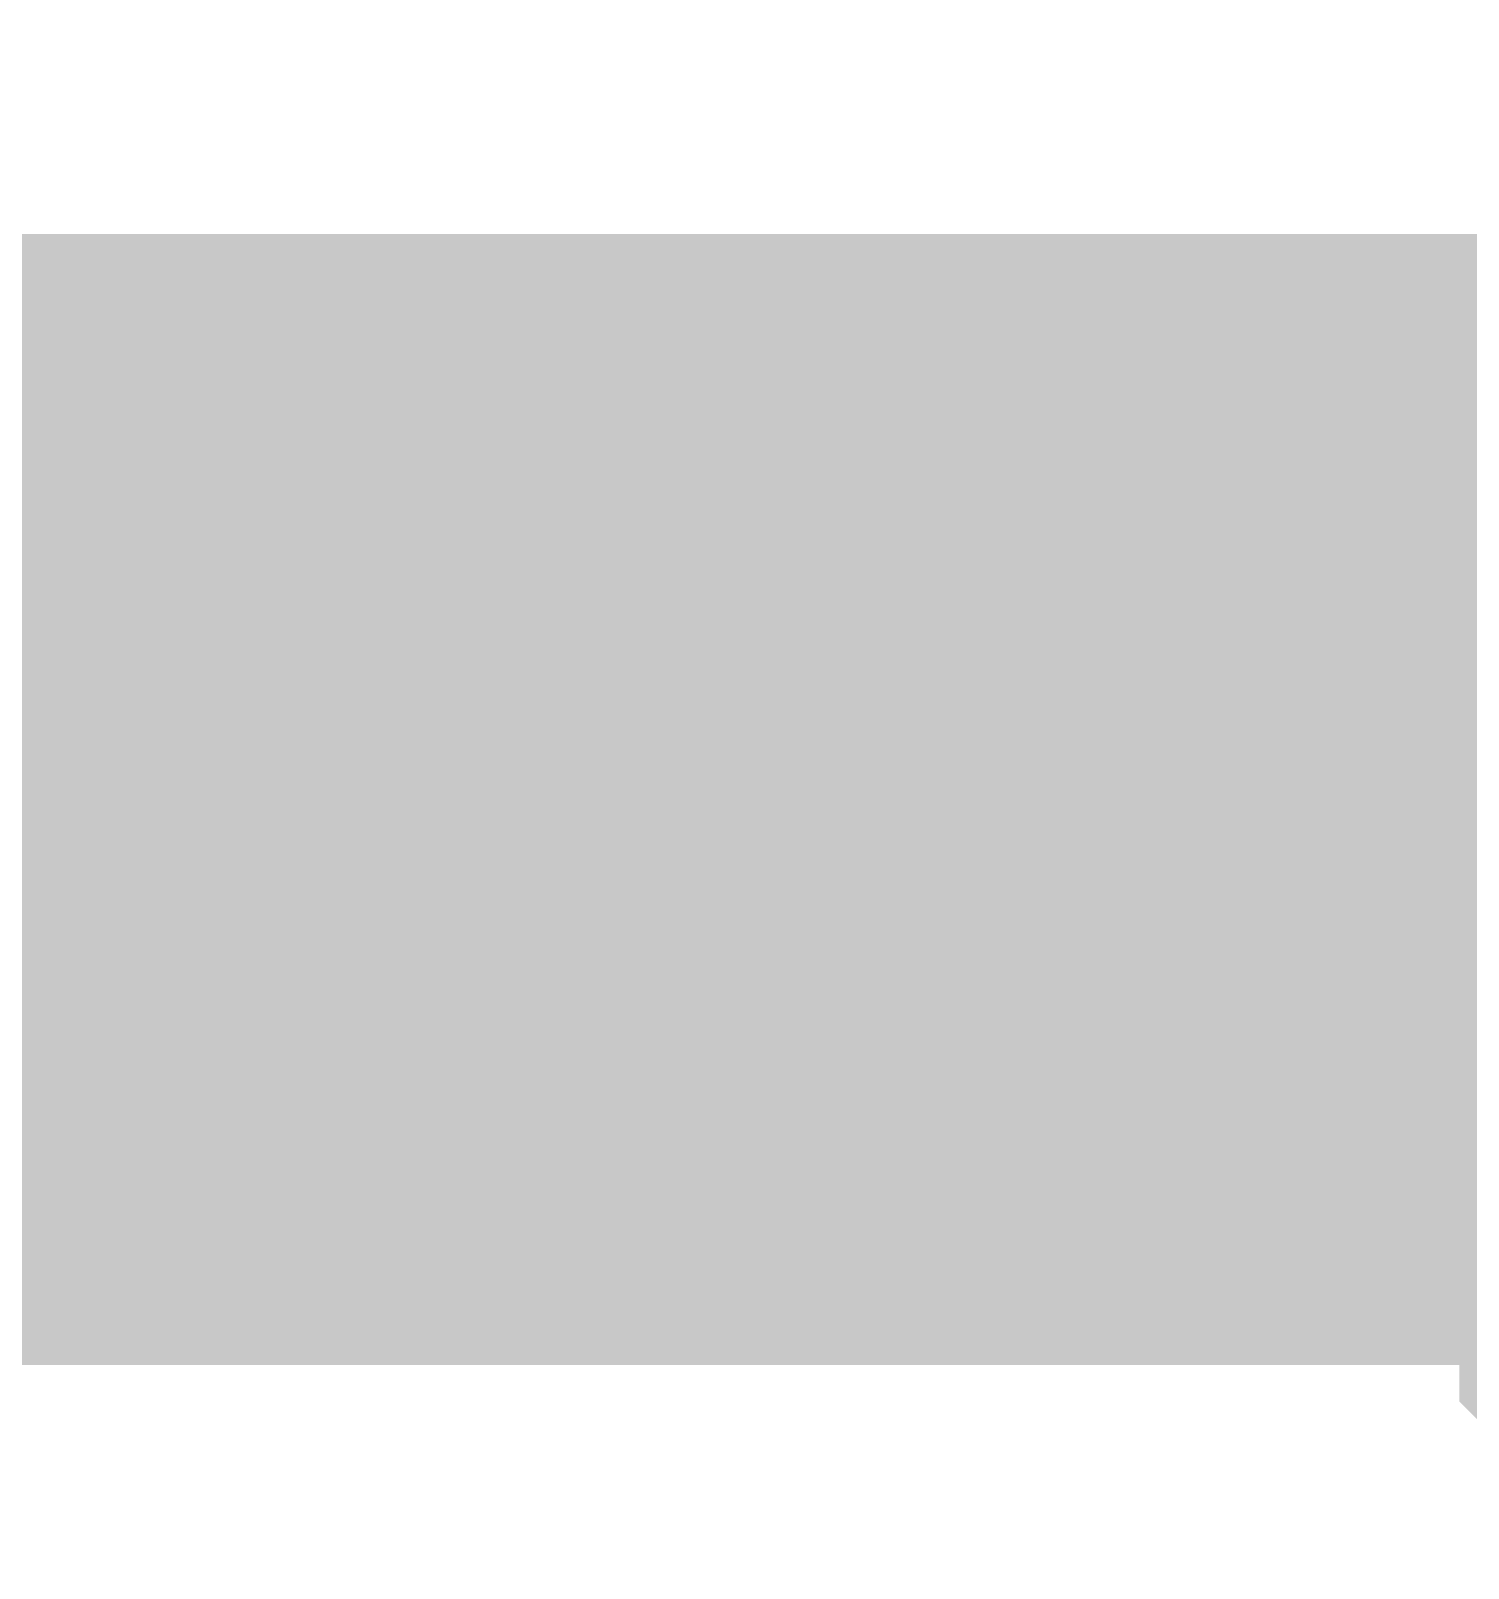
# Model space of a CAD drawing. Header units: inches. Extents: x 0 to 841, y 0 to 594.
# Drawn here: x 428.229 to 429.182, y 551.986 to 553.005 of the extents above; entities that cross this region are included whole.
import ezdxf

# ---------------------------------------------------------------- set-up
doc = ezdxf.new("R2010")
doc.units = ezdxf.units.IN
doc.layers.add('Sheet', color=255, linetype='Continuous')

msp = doc.modelspace()

# ---------------------------------------------------------------- linework, layer by layer
at = {"layer": 'Sheet'}
for points in [[(429.2585, 552.4955, 0.2997, 0.2997, 0), (429.2585, 552.5404, 0.2997, 0.2997, 0), (429.2585, 552.5628, 0.2997, 0.2997, 0), (429.2585, 552.6078, 0.2997, 0.2997, 0), (429.281, 552.6527, 0.2997, 0.2997, 0), (429.281, 552.6751, 0.2997, 0.2997, 0), (429.3035, 552.7201, 0.2997, 0.2997, 0), (429.3035, 552.7425, 0.2997, 0.2997, 0), (429.3259, 552.7874, 0.2997, 0.2997, 0), (429.3259, 552.8099, 0.2997, 0.2997, 0), (429.3484, 552.8548, 0.2997, 0.2997, 0)], [(429.2585, 552.4955, 0.2997, 0.2997, 0), (429.2585, 552.5404, 0.2997, 0.2997, 0), (429.2585, 552.5628, 0.2997, 0.2997, 0), (429.2585, 552.6078, 0.2997, 0.2997, 0), (429.281, 552.6527, 0.2997, 0.2997, 0), (429.281, 552.6751, 0.2997, 0.2997, 0), (429.3035, 552.7201, 0.2997, 0.2997, 0), (429.3035, 552.7425, 0.2997, 0.2997, 0), (429.3259, 552.7874, 0.2997, 0.2997, 0), (429.3259, 552.8099, 0.2997, 0.2997, 0), (429.3484, 552.8548, 0.2997, 0.2997, 0)], [(445.0015, 552.4955, 0.7493, 0.7493, 0), (429.9997, 552.4955, 0.7493, 0.7493, 0), (412.505, 552.4955, 0.7493, 0.7493, 0), (412.505, 552.4955, 0.7493, 0.7493, 0), (405.0041, 552.4955, 0.7493, 0.7493, 0), (405.0041, 552.4955, 0.7493, 0.7493, 0)], [(429.3484, 552.1361, 0.2997, 0.2997, 0), (429.3259, 552.1586, 0.2997, 0.2997, 0), (429.3259, 552.2035, 0.2997, 0.2997, 0), (429.3035, 552.226, 0.2997, 0.2997, 0), (429.3035, 552.2709, 0.2997, 0.2997, 0), (429.281, 552.2933, 0.2997, 0.2997, 0), (429.281, 552.3382, 0.2997, 0.2997, 0), (429.2585, 552.3832, 0.2997, 0.2997, 0), (429.2585, 552.4056, 0.2997, 0.2997, 0), (429.2585, 552.4505, 0.2997, 0.2997, 0), (429.2585, 552.4955, 0.2997, 0.2997, 0)], [(429.2585, 552.4955, 0.2997, 0.2997, 0), (429.2585, 552.4955, 0.2997, 0.2997, 0)], [(429.3484, 552.1361, 0.2997, 0.2997, 0), (429.3259, 552.1586, 0.2997, 0.2997, 0), (429.3259, 552.2035, 0.2997, 0.2997, 0), (429.3035, 552.226, 0.2997, 0.2997, 0), (429.3035, 552.2709, 0.2997, 0.2997, 0), (429.281, 552.2933, 0.2997, 0.2997, 0), (429.281, 552.3382, 0.2997, 0.2997, 0), (429.2585, 552.3832, 0.2997, 0.2997, 0), (429.2585, 552.4056, 0.2997, 0.2997, 0), (429.2585, 552.4505, 0.2997, 0.2997, 0), (429.2585, 552.4955, 0.2997, 0.2997, 0)], [(429.2585, 552.4955, 0.2997, 0.2997, 0), (429.2585, 552.4955, 0.2997, 0.2997, 0)]]:
    msp.add_lwpolyline(points, format="xyseb", dxfattribs=at)

doc.saveas('drawing.dxf')
